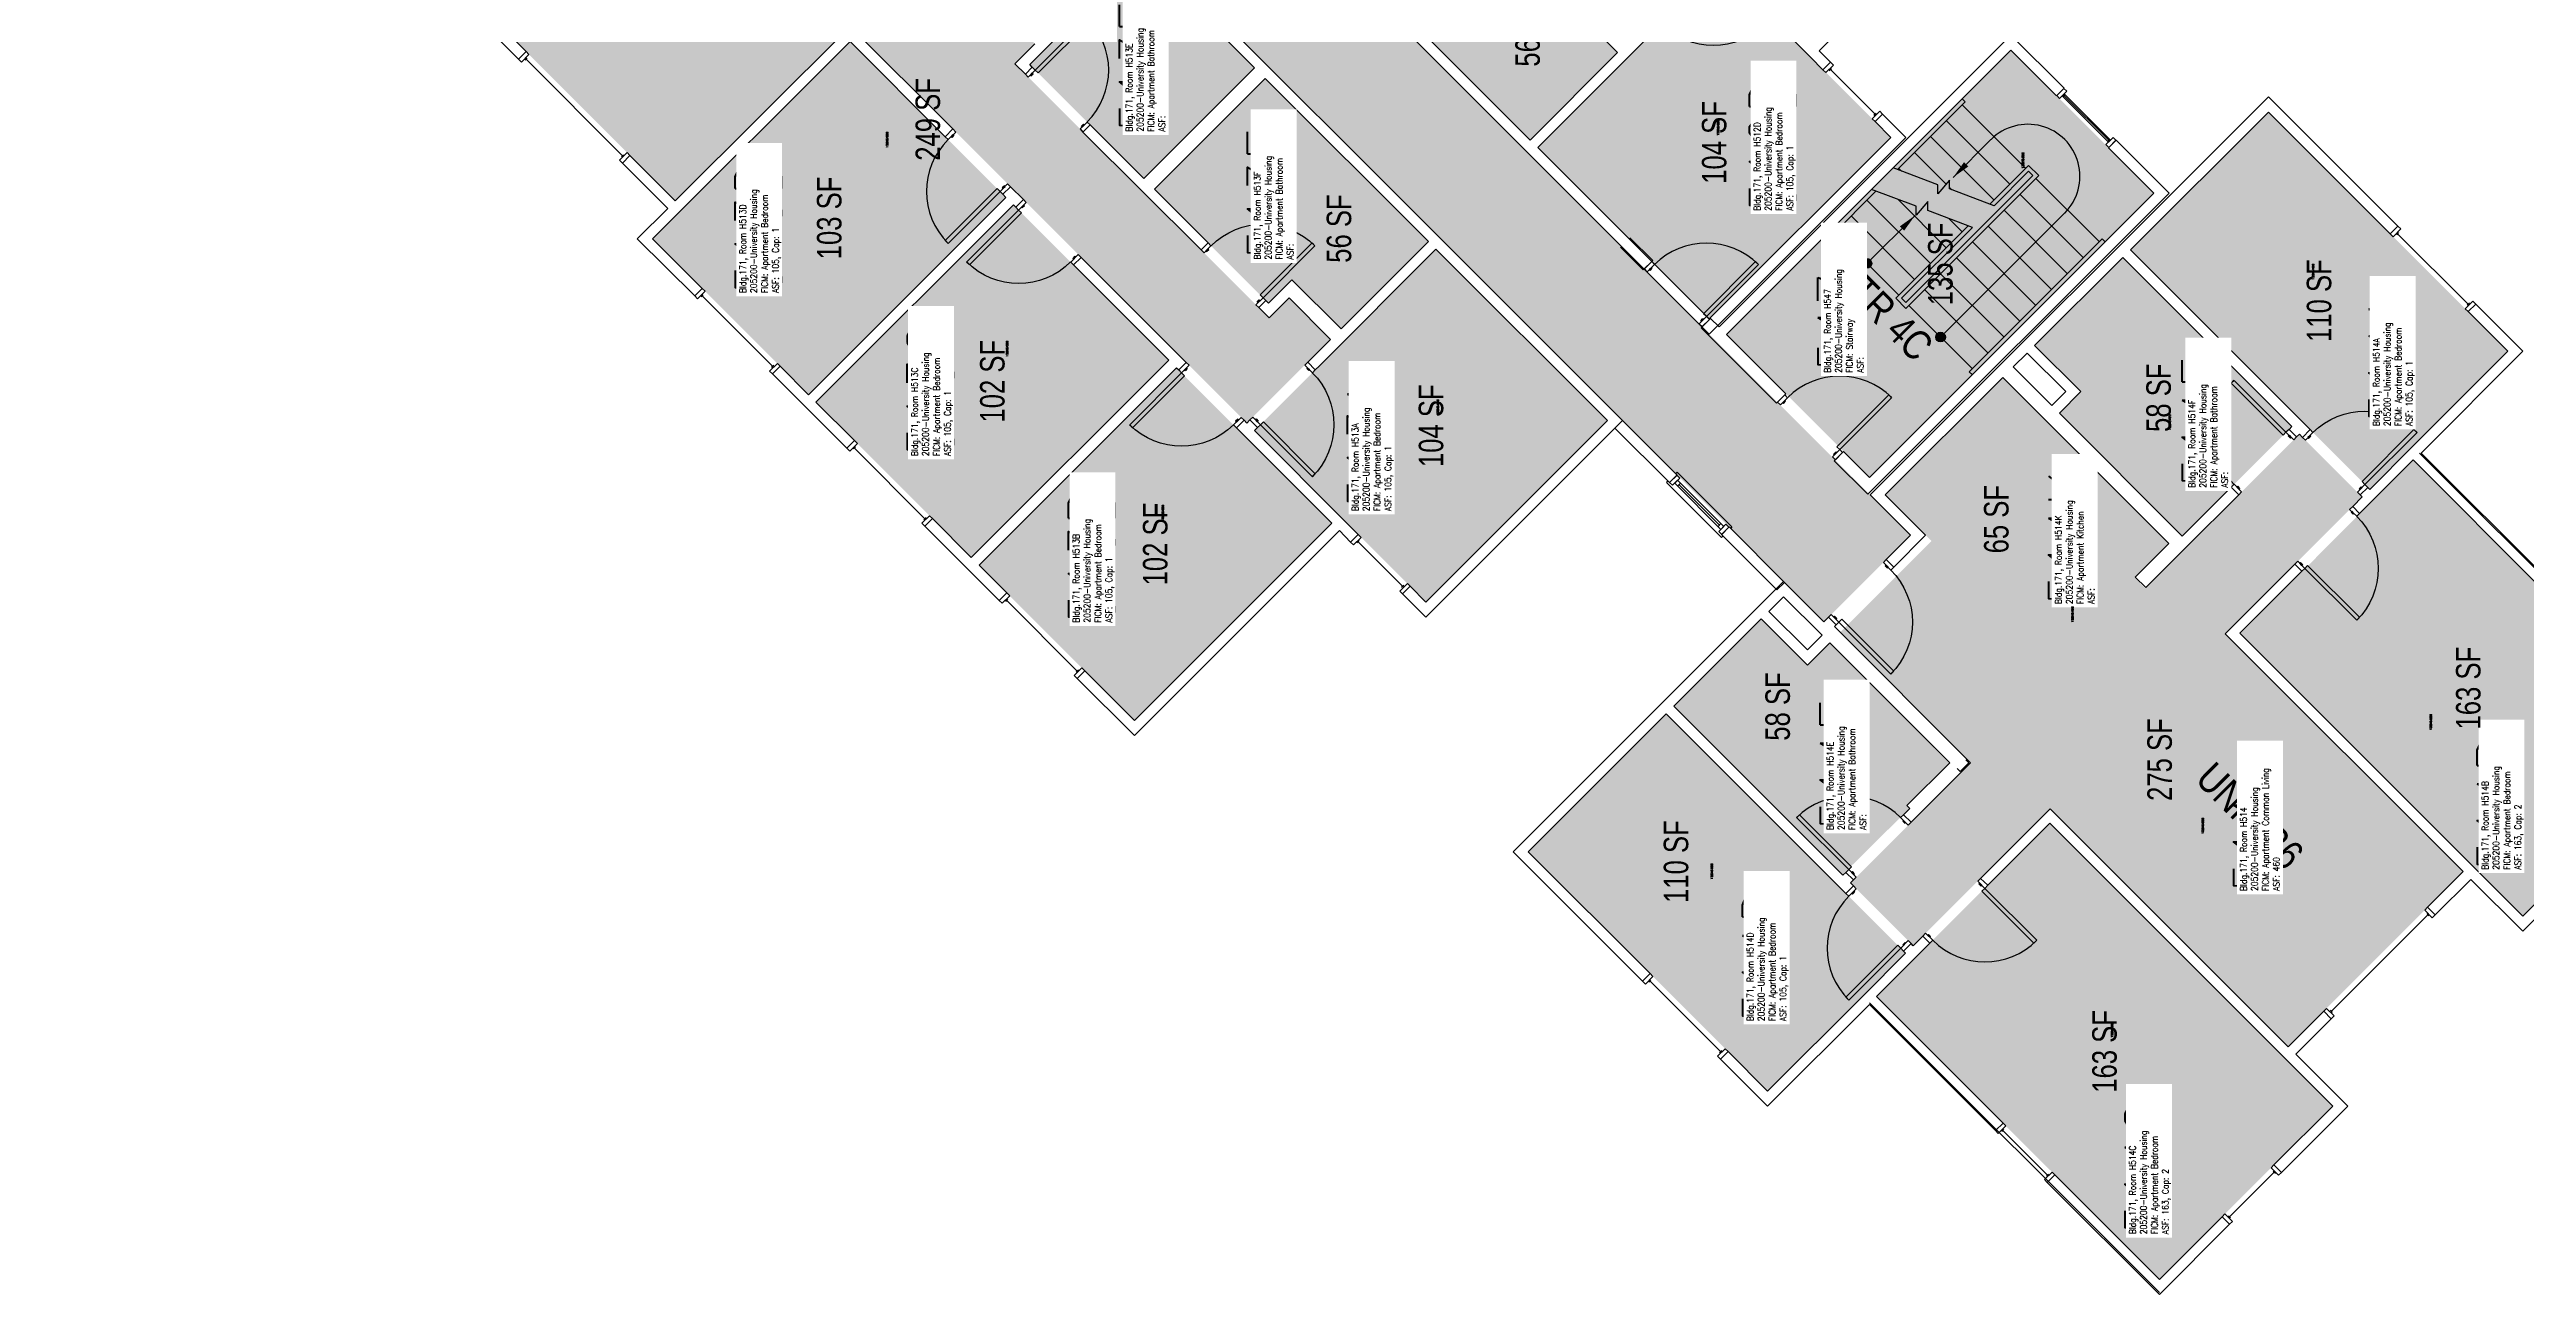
# Model space of a CAD drawing. Header units: inches. Extents: x -105 to 3698, y -798 to 1624.
# Drawn here: x 1462 to 2676, y -798 to -188 of the extents above; entities that cross this region are included whole.
import ezdxf
from ezdxf.enums import TextEntityAlignment as Align

# ---------------------------------------------------------------- set-up
doc = ezdxf.new("R2010")
doc.units = ezdxf.units.IN
doc.header["$LTSCALE"] = 96
doc.header["$MEASUREMENT"] = 0
for name, color, linetype in [('A-AREA-IDEN', 1, 'Continuous'), ('A-DOOR', 2, 'Continuous'), ('A-FLOR', 3, 'Continuous'), ('A-GLAZ', 1, 'Continuous'), ('A-IDEN-RNUM', 7, 'Continuous'), ('A-IDEN-SNUM', 4, 'Continuous'), ('A-IDEN-VNUM', 4, 'Continuous'), ('A-WALL', 5, 'Continuous'), ('AREA-TEXT', 3, 'Continuous'), ('Rooms-Category-Color', 7, 'Continuous'), ('Rooms-College-Color', 7, 'Continuous'), ('Rooms-Department-Color', 7, 'Continuous'), ('Rooms-Division-Color', 7, 'Continuous'), ('Rooms-Information', 7, 'Continuous')]:
    doc.layers.add(name, color=color, linetype=linetype)
doc.styles.add('AREA', font='arial.ttf', dxfattribs={"width": 0.75, "height": 12})
doc.styles.add('DIMS', font='ARIALN.TTF')
doc.styles.add('ROOMSNUMBER', font='txt.shx', dxfattribs={"height": 0.03})
doc.styles.add('ROOMVNUMBER', font='simplex.shx', dxfattribs={"width": 0.85})
doc.styles.get("Standard").update_dxf_attribs({"font": 'ARIALN.TTF'})
doc.dimstyles.new('NBA 2004', dxfattribs={"dimscale": 128, "dimtxt": 0.125, "dimasz": 0.09375, "dimexe": 0.125, "dimexo": 0.125, "dimgap": 0.0625, "dimtad": 1, "dimdec": 3, "dimzin": 3, "dimdsep": 46, "dimlunit": 4, "dimtxsty": 'DIMS', "dimblk": 'ARCHTICK', "dimcen": 0.09375, "dimdle": 0.125, "dimclrd": 256, "dimclre": 256, "dimclrt": 2, "dimadec": 0, "dimazin": 0, "dimtfac": 0.75, "dimtdec": 3, "dimtmove": 2, "dimatfit": 2, "dimfxl": 0.125, "dimfrac": 2, "dimtolj": 1, "dimtzin": 0, "dimlwd": -1, "dimlwe": -1, "dimarcsym": 0})

# ---------------------------------------------------------------- blocks, each defined once
blk = doc.blocks.new('_ArchTick')
at = {"color": 0, "linetype": 'ByBlock', "const_width": 0.15}
blk.add_lwpolyline([(-0.5, -0.5), (0.5, 0.5)], dxfattribs=at)

msp = doc.modelspace()

# ---------------------------------------------------------------- hatches: boundary and pattern name
at = {"layer": 'A-FLOR'}
h = msp.add_hatch(color=256, dxfattribs=at)
h.paths.add_polyline_path([(2350.4, -292.9), (2352.2, -294.8, 0.25479), (2354.4, -294.1), (2351, -290.8, 0.25479)])
h.paths.add_polyline_path([(2352.2, -294.8), (2350.4, -292.9, 0.294533)])
h.paths.add_polyline_path([(2352.7, -292.4), (2354.4, -294.1, 0.414214), (2354.4, -290.8)])
h.paths.add_polyline_path([(2351, -290.8), (2352.7, -292.4), (2354.4, -290.8, 0.414214)])
h = msp.add_hatch(color=256, dxfattribs=at)
h.paths.add_polyline_path([(2386.5, -329), (2388.3, -330.8, 0.25479), (2390.5, -330.2), (2387.1, -326.8, 0.25479)])
h.paths.add_polyline_path([(2388.3, -330.8), (2386.5, -329, 0.294533)])
h.paths.add_polyline_path([(2388.8, -328.5), (2390.5, -330.2, 0.414214), (2390.5, -326.8)])
h.paths.add_polyline_path([(2387.1, -326.8), (2388.8, -328.5), (2390.5, -326.8, 0.414214)])
at = {"layer": 'Rooms-Category-Color', "true_color": 0xadadad}
for points in [[(2331.7, -468), (2374.1, -425.6), (2015.2, -66.7), (2032.9, -49), (1974.7, 9.2), (1957, -8.5), (1826.9, 121.6), (1844.6, 139.3), (1786.3, 197.5), (1768.7, 179.8), (1504.9, 443.6), (1462.5, 401.2), (1726.2, 137.4), (1708.6, 119.7), (1766.8, 61.5), (1784.5, 79.2), (1914.6, -50.9), (1896.9, -68.6), (1955.1, -126.8), (1972.8, -109.1)], [(2423.3, -187.9), (2493.3, -257.9), (2354, -397.2), (2284, -327.2)]]:
    msp.add_hatch(color=253, dxfattribs=at).paths.add_polyline_path(points)
at = {"layer": 'Rooms-Category-Color', "true_color": 0x728ef3}
for points in [[(2049, -370.6), (1854.6, -176.2), (1769, -261.7), (1673.2, -165.9), (1755.7, -83.4), (1815.2, -142.9), (1889.5, -68.6), (1932.7, -111.8), (1926.4, -118.2), (1930.1, -121.9), (1936.4, -115.5), (1951.4, -130.5), (1916.5, -165.4), (1901.5, -150.5), (1906.1, -145.9), (1902.3, -142.2), (1892.7, -151.9), (1915.1, -174.3), (1924.9, -164.5), (1945.2, -184.8), (1935.4, -194.6), (2059.9, -319.1), (2069.7, -309.3), (2090, -329.6)], [(2187.8, -231.9), (2230.6, -189.1), (2206.5, -165), (2218, -153.5), (2162.1, -97.6), (2107.8, -151.8)], [(1972.8, -116.6), (1930, -159.4), (1954.1, -183.4), (1942.6, -194.9), (1998.5, -250.8), (2052.8, -196.6)], [(2275.5, -319.5), (2364.4, -230.6), (2280.4, -146.6), (2191.5, -235.6)], [(1757.9, -280.3), (1834.2, -356.6), (1930.9, -260), (1854.6, -183.6)], [(2137.9, -281.7), (2095.2, -324.5), (2071.1, -300.4), (2059.6, -311.9), (2003.7, -256), (2057.9, -201.7)], [(2549.4, -218.1), (2481.8, -285.8), (2569.8, -373.8), (2599.1, -403), (2666.7, -335.4)], [(1934.6, -263.7), (2010.7, -339.8), (1914, -436.5), (1837.9, -360.4)], [(2225.6, -369.4), (2136.7, -458.3), (2052.7, -374.3), (2141.6, -285.4)], [(2434.9, -332.6), (2478.1, -289.5), (2560.9, -372.3), (2507.2, -426), (2447, -365.8), (2457.6, -355.2)], [(2014.4, -343.5), (2090.5, -419.6), (1993.9, -516.3), (1917.7, -440.2)], [(2361.7, -405.8), (2419.3, -348.3), (2500.7, -429.7), (2443.1, -487.2)], [(2384.4, -428.4), (2339.6, -473.2), (2403.5, -537.1), (2344.7, -595.9), (2375.4, -626.7), (2442.5, -559.6), (2559.1, -676.2), (2644.8, -590.4), (2528.3, -473.9), (2595.3, -406.8), (2564.6, -376), (2489, -451.6), (2483.9, -446.5), (2443.1, -487.2)], [(2620.3, -388.7), (2535.9, -473.6), (2674, -612.2), (2758.9, -527.3)], [(2258, -509.1), (2340.5, -592.2), (2373.4, -559.6), (2372, -558.2), (2393, -537.3), (2334.5, -478.3), (2323.5, -489.2), (2301, -466.4), (2256.9, -510.1)], [(2254.4, -513.1), (2186.8, -580.7), (2304.1, -698), (2371.7, -630.4)], [(2442.3, -566.7), (2357.4, -651.6), (2496, -790.2), (2580.9, -705.3)]]:
    msp.add_hatch(color=171, dxfattribs=at).paths.add_polyline_path(points)
at = {"layer": 'Rooms-College-Color', "true_color": 0xadadad}
for points in [[(2331.7, -468), (2374.1, -425.6), (2015.2, -66.7), (2032.9, -49), (1974.7, 9.2), (1957, -8.5), (1826.9, 121.6), (1844.6, 139.3), (1786.3, 197.5), (1768.7, 179.8), (1504.9, 443.6), (1462.5, 401.2), (1726.2, 137.4), (1708.6, 119.7), (1766.8, 61.5), (1784.5, 79.2), (1914.6, -50.9), (1896.9, -68.6), (1955.1, -126.8), (1972.8, -109.1)], [(2049, -370.6), (1854.6, -176.2), (1769, -261.7), (1673.2, -165.9), (1755.7, -83.4), (1815.2, -142.9), (1889.5, -68.6), (1932.7, -111.8), (1926.4, -118.2), (1930.1, -121.9), (1936.4, -115.5), (1951.4, -130.5), (1916.5, -165.4), (1901.5, -150.5), (1906.1, -145.9), (1902.3, -142.2), (1892.7, -151.9), (1915.1, -174.3), (1924.9, -164.5), (1945.2, -184.8), (1935.4, -194.6), (2059.9, -319.1), (2069.7, -309.3), (2090, -329.6)], [(2187.8, -231.9), (2230.6, -189.1), (2206.5, -165), (2218, -153.5), (2162.1, -97.6), (2107.8, -151.8)], [(1972.8, -116.6), (1930, -159.4), (1954.1, -183.4), (1942.6, -194.9), (1998.5, -250.8), (2052.8, -196.6)], [(2275.5, -319.5), (2364.4, -230.6), (2280.4, -146.6), (2191.5, -235.6)], [(1757.9, -280.3), (1834.2, -356.6), (1930.9, -260), (1854.6, -183.6)], [(2423.3, -187.9), (2493.3, -257.9), (2354, -397.2), (2284, -327.2)], [(2137.9, -281.7), (2095.2, -324.5), (2071.1, -300.4), (2059.6, -311.9), (2003.7, -256), (2057.9, -201.7)], [(2549.4, -218.1), (2481.8, -285.8), (2569.8, -373.8), (2599.1, -403), (2666.7, -335.4)], [(1934.6, -263.7), (2010.7, -339.8), (1914, -436.5), (1837.9, -360.4)], [(2225.6, -369.4), (2136.7, -458.3), (2052.7, -374.3), (2141.6, -285.4)], [(2434.9, -332.6), (2478.1, -289.5), (2560.9, -372.3), (2507.2, -426), (2447, -365.8), (2457.6, -355.2)], [(2014.4, -343.5), (2090.5, -419.6), (1993.9, -516.3), (1917.7, -440.2)], [(2361.7, -405.8), (2419.3, -348.3), (2500.7, -429.7), (2443.1, -487.2)], [(2384.4, -428.4), (2339.6, -473.2), (2403.5, -537.1), (2344.7, -595.9), (2375.4, -626.7), (2442.5, -559.6), (2559.1, -676.2), (2644.8, -590.4), (2528.3, -473.9), (2595.3, -406.8), (2564.6, -376), (2489, -451.6), (2483.9, -446.5), (2443.1, -487.2)], [(2620.3, -388.7), (2535.9, -473.6), (2674, -612.2), (2758.9, -527.3)], [(2258, -509.1), (2340.5, -592.2), (2373.4, -559.6), (2372, -558.2), (2393, -537.3), (2334.5, -478.3), (2323.5, -489.2), (2301, -466.4), (2256.9, -510.1)], [(2254.4, -513.1), (2186.8, -580.7), (2304.1, -698), (2371.7, -630.4)], [(2442.3, -566.7), (2357.4, -651.6), (2496, -790.2), (2580.9, -705.3)]]:
    msp.add_hatch(color=253, dxfattribs=at).paths.add_polyline_path(points)
at = {"layer": 'Rooms-Department-Color', "true_color": 0xacacac}
for points in [[(2331.7, -468), (2374.1, -425.6), (2015.2, -66.7), (2032.9, -49), (1974.7, 9.2), (1957, -8.5), (1826.9, 121.6), (1844.6, 139.3), (1786.3, 197.5), (1768.7, 179.8), (1504.9, 443.6), (1462.5, 401.2), (1726.2, 137.4), (1708.6, 119.7), (1766.8, 61.5), (1784.5, 79.2), (1914.6, -50.9), (1896.9, -68.6), (1955.1, -126.8), (1972.8, -109.1)], [(2423.3, -187.9), (2493.3, -257.9), (2354, -397.2), (2284, -327.2)]]:
    msp.add_hatch(color=253, dxfattribs=at).paths.add_polyline_path(points)
at = {"layer": 'Rooms-Department-Color', "true_color": 0x604aed}
for points in [[(2049, -370.6), (1854.6, -176.2), (1769, -261.7), (1673.2, -165.9), (1755.7, -83.4), (1815.2, -142.9), (1889.5, -68.6), (1932.7, -111.8), (1926.4, -118.2), (1930.1, -121.9), (1936.4, -115.5), (1951.4, -130.5), (1916.5, -165.4), (1901.5, -150.5), (1906.1, -145.9), (1902.3, -142.2), (1892.7, -151.9), (1915.1, -174.3), (1924.9, -164.5), (1945.2, -184.8), (1935.4, -194.6), (2059.9, -319.1), (2069.7, -309.3), (2090, -329.6)], [(2187.8, -231.9), (2230.6, -189.1), (2206.5, -165), (2218, -153.5), (2162.1, -97.6), (2107.8, -151.8)], [(1972.8, -116.6), (1930, -159.4), (1954.1, -183.4), (1942.6, -194.9), (1998.5, -250.8), (2052.8, -196.6)], [(2275.5, -319.5), (2364.4, -230.6), (2280.4, -146.6), (2191.5, -235.6)], [(1757.9, -280.3), (1834.2, -356.6), (1930.9, -260), (1854.6, -183.6)], [(2137.9, -281.7), (2095.2, -324.5), (2071.1, -300.4), (2059.6, -311.9), (2003.7, -256), (2057.9, -201.7)], [(2549.4, -218.1), (2481.8, -285.8), (2569.8, -373.8), (2599.1, -403), (2666.7, -335.4)], [(1934.6, -263.7), (2010.7, -339.8), (1914, -436.5), (1837.9, -360.4)], [(2225.6, -369.4), (2136.7, -458.3), (2052.7, -374.3), (2141.6, -285.4)], [(2434.9, -332.6), (2478.1, -289.5), (2560.9, -372.3), (2507.2, -426), (2447, -365.8), (2457.6, -355.2)], [(2014.4, -343.5), (2090.5, -419.6), (1993.9, -516.3), (1917.7, -440.2)], [(2361.7, -405.8), (2419.3, -348.3), (2500.7, -429.7), (2443.1, -487.2)], [(2384.4, -428.4), (2339.6, -473.2), (2403.5, -537.1), (2344.7, -595.9), (2375.4, -626.7), (2442.5, -559.6), (2559.1, -676.2), (2644.8, -590.4), (2528.3, -473.9), (2595.3, -406.8), (2564.6, -376), (2489, -451.6), (2483.9, -446.5), (2443.1, -487.2)], [(2620.3, -388.7), (2535.9, -473.6), (2674, -612.2), (2758.9, -527.3)], [(2258, -509.1), (2340.5, -592.2), (2373.4, -559.6), (2372, -558.2), (2393, -537.3), (2334.5, -478.3), (2323.5, -489.2), (2301, -466.4), (2256.9, -510.1)], [(2254.4, -513.1), (2186.8, -580.7), (2304.1, -698), (2371.7, -630.4)], [(2442.3, -566.7), (2357.4, -651.6), (2496, -790.2), (2580.9, -705.3)]]:
    msp.add_hatch(color=173, dxfattribs=at).paths.add_polyline_path(points)
at = {"layer": 'Rooms-Division-Color', "true_color": 0xadadad}
for points in [[(2331.7, -468), (2374.1, -425.6), (2015.2, -66.7), (2032.9, -49), (1974.7, 9.2), (1957, -8.5), (1826.9, 121.6), (1844.6, 139.3), (1786.3, 197.5), (1768.7, 179.8), (1504.9, 443.6), (1462.5, 401.2), (1726.2, 137.4), (1708.6, 119.7), (1766.8, 61.5), (1784.5, 79.2), (1914.6, -50.9), (1896.9, -68.6), (1955.1, -126.8), (1972.8, -109.1)], [(2423.3, -187.9), (2493.3, -257.9), (2354, -397.2), (2284, -327.2)]]:
    msp.add_hatch(color=253, dxfattribs=at).paths.add_polyline_path(points)
at = {"layer": 'Rooms-Division-Color', "true_color": 0x604aed}
for points in [[(2049, -370.6), (1854.6, -176.2), (1769, -261.7), (1673.2, -165.9), (1755.7, -83.4), (1815.2, -142.9), (1889.5, -68.6), (1932.7, -111.8), (1926.4, -118.2), (1930.1, -121.9), (1936.4, -115.5), (1951.4, -130.5), (1916.5, -165.4), (1901.5, -150.5), (1906.1, -145.9), (1902.3, -142.2), (1892.7, -151.9), (1915.1, -174.3), (1924.9, -164.5), (1945.2, -184.8), (1935.4, -194.6), (2059.9, -319.1), (2069.7, -309.3), (2090, -329.6)], [(2187.8, -231.9), (2230.6, -189.1), (2206.5, -165), (2218, -153.5), (2162.1, -97.6), (2107.8, -151.8)], [(1972.8, -116.6), (1930, -159.4), (1954.1, -183.4), (1942.6, -194.9), (1998.5, -250.8), (2052.8, -196.6)], [(2275.5, -319.5), (2364.4, -230.6), (2280.4, -146.6), (2191.5, -235.6)], [(1757.9, -280.3), (1834.2, -356.6), (1930.9, -260), (1854.6, -183.6)], [(2137.9, -281.7), (2095.2, -324.5), (2071.1, -300.4), (2059.6, -311.9), (2003.7, -256), (2057.9, -201.7)], [(2549.4, -218.1), (2481.8, -285.8), (2569.8, -373.8), (2599.1, -403), (2666.7, -335.4)], [(1934.6, -263.7), (2010.7, -339.8), (1914, -436.5), (1837.9, -360.4)], [(2225.6, -369.4), (2136.7, -458.3), (2052.7, -374.3), (2141.6, -285.4)], [(2434.9, -332.6), (2478.1, -289.5), (2560.9, -372.3), (2507.2, -426), (2447, -365.8), (2457.6, -355.2)], [(2014.4, -343.5), (2090.5, -419.6), (1993.9, -516.3), (1917.7, -440.2)], [(2361.7, -405.8), (2419.3, -348.3), (2500.7, -429.7), (2443.1, -487.2)], [(2384.4, -428.4), (2339.6, -473.2), (2403.5, -537.1), (2344.7, -595.9), (2375.4, -626.7), (2442.5, -559.6), (2559.1, -676.2), (2644.8, -590.4), (2528.3, -473.9), (2595.3, -406.8), (2564.6, -376), (2489, -451.6), (2483.9, -446.5), (2443.1, -487.2)], [(2620.3, -388.7), (2535.9, -473.6), (2674, -612.2), (2758.9, -527.3)], [(2258, -509.1), (2340.5, -592.2), (2373.4, -559.6), (2372, -558.2), (2393, -537.3), (2334.5, -478.3), (2323.5, -489.2), (2301, -466.4), (2256.9, -510.1)], [(2254.4, -513.1), (2186.8, -580.7), (2304.1, -698), (2371.7, -630.4)], [(2442.3, -566.7), (2357.4, -651.6), (2496, -790.2), (2580.9, -705.3)]]:
    msp.add_hatch(color=173, dxfattribs=at).paths.add_polyline_path(points)

# ---------------------------------------------------------------- linework, layer by layer
at = {"layer": 'A-DOOR'}
for points in [[(1945.3, -197.6), (1946.7, -199), (1972.2, -173.6), (1970.8, -172.2)], [(1941.9, -201.1), (1940.5, -199.7), (1943.9, -196.2), (1945.3, -197.6)], [(1942.8, -200.1), (1943.2, -200.5), (1944.3, -199.4), (1943.9, -199)], [(1906.4, -228), (1904.9, -226.5), (1901.2, -230.3), (1902.6, -231.7)], [(1905.1, -229.2), (1905.5, -229.6), (1904.4, -230.6), (1904.1, -230.3)], [(1967.3, -226.5), (1968.7, -228), (1972.2, -224.5), (1970.8, -223.1)], [(1968.3, -225.6), (1968, -225.2), (1969, -224.2), (1969.4, -224.5)], [(1931.8, -253.4), (1933.2, -254.8), (1929.5, -258.5), (1928.1, -257.1)], [(1930.6, -254.7), (1930.2, -254.3), (1929.2, -255.4), (1929.5, -255.7)], [(1928.1, -257.1), (1926.7, -255.7), (1901.2, -281.2), (1902.6, -282.6)], [(1937.2, -266.2), (1938.6, -267.6), (1913.2, -293.1), (1911.7, -291.7)], [(1940.9, -262.5), (1939.5, -261.1), (1935.8, -264.8), (1937.2, -266.2)], [(1939.7, -263.8), (1940, -264.1), (1939, -265.2), (1938.6, -264.8)], [(1966.4, -288), (1967.8, -289.4), (1964.1, -293.1), (1962.7, -291.7)], [(1965.1, -289.2), (1964.8, -288.9), (1963.7, -289.9), (1964.1, -290.3)], [(2028, -287.2), (2026.6, -285.8), (2030, -282.3), (2031.4, -283.7)], [(2028.9, -286.2), (2029.3, -286.6), (2030.4, -285.5), (2030, -285.1)], [(2056.9, -309.2), (2055.5, -307.8), (2080.9, -282.3), (2082.3, -283.7)], [(2245.1, -296.5), (2243.7, -295), (2247.3, -291.5), (2248.7, -292.9)], [(2246.2, -295.4), (2246.6, -295.8), (2247.6, -294.7), (2247.3, -294.3)], [(2274.1, -318.4), (2272.7, -317), (2298.2, -291.5), (2299.6, -292.9)], [(2053.4, -312.6), (2054.8, -314), (2058.3, -310.6), (2056.9, -309.2)], [(2054.4, -311.7), (2054, -311.3), (2055.1, -310.2), (2055.5, -310.6)], [(2270.6, -321.9), (2272, -323.3), (2275.6, -319.8), (2274.1, -318.4)], [(2271.7, -320.9), (2271.3, -320.5), (2272.4, -319.4), (2272.7, -319.8)], [(2017, -346), (2018.4, -347.5), (1993, -372.9), (1991.6, -371.5)], [(2020.7, -342.3), (2019.3, -340.9), (2015.6, -344.6), (2017, -346)], [(2019.5, -343.6), (2019.8, -343.9), (2018.8, -345), (2018.4, -344.6)], [(2077.4, -342.3), (2078.8, -340.8), (2082.5, -344.5), (2081.1, -346)], [(2078.6, -343.5), (2078.3, -343.8), (2079.3, -344.9), (2079.7, -344.5)], [(2558, -375.1), (2556.6, -376.5), (2531.2, -351.1), (2532.6, -349.7)], [(2310.4, -361.7), (2309, -360.3), (2312.5, -356.8), (2313.9, -358.2)], [(2311.5, -360.6), (2311.8, -361), (2312.9, -359.9), (2312.5, -359.6)], [(2339.4, -383.6), (2338, -382.2), (2363.4, -356.8), (2364.8, -358.2)], [(2046.2, -367.8), (2047.6, -369.2), (2043.9, -372.9), (2042.5, -371.5)], [(2044.9, -369), (2044.6, -368.7), (2043.5, -369.7), (2043.9, -370.1)], [(2051.9, -367.7), (2050.5, -369.1), (2054.2, -372.8), (2055.6, -371.4)], [(2053.2, -368.9), (2053.5, -368.6), (2054.6, -369.7), (2054.2, -370)], [(2055.6, -371.4), (2057.1, -370), (2082.5, -395.5), (2081.1, -396.9)], [(2561.8, -378.8), (2563.2, -377.4), (2559.5, -373.7), (2558, -375.1)], [(2567.5, -379), (2566.1, -377.6), (2569.8, -373.8), (2571.2, -375.3)], [(2596.7, -400.7), (2595.3, -399.3), (2620.7, -373.8), (2622.2, -375.3)], [(2335.8, -387.2), (2337.3, -388.6), (2340.8, -385), (2339.4, -383.6)], [(2336.9, -386.1), (2336.6, -385.7), (2337.6, -384.7), (2338, -385)], [(2560.5, -377.6), (2560.2, -378), (2559.1, -376.9), (2559.5, -376.5)], [(2568.8, -377.7), (2569.1, -378.1), (2570.2, -377), (2569.8, -376.7)], [(2536.3, -404.3), (2534.9, -405.7), (2531.2, -402), (2532.6, -400.6)], [(2535.1, -403.1), (2535.4, -402.7), (2534.4, -401.6), (2534, -402)], [(2589.2, -412.9), (2590.7, -411.5), (2594.1, -414.9), (2592.7, -416.3)], [(2593, -404.4), (2594.4, -405.8), (2598.1, -402.1), (2596.7, -400.7)], [(2594.2, -403.2), (2593.9, -402.8), (2594.9, -401.8), (2595.3, -402.1)], [(2590.2, -413.8), (2589.9, -414.2), (2590.9, -415.3), (2591.3, -414.9)], [(2360.8, -438.9), (2362.2, -437.5), (2365.9, -441.2), (2364.5, -442.7)], [(2362, -440.2), (2361.6, -440.5), (2362.7, -441.6), (2363.1, -441.2)], [(2563.8, -438.3), (2562.4, -439.7), (2565.8, -443.2), (2567.2, -441.8)], [(2564.8, -439.3), (2565.1, -438.9), (2566.2, -440), (2565.8, -440.4)], [(2567.2, -441.8), (2568.6, -440.4), (2594.1, -465.8), (2592.7, -467.2)], [(2335.3, -464.4), (2333.9, -465.8), (2337.6, -469.5), (2339, -468.1)], [(2336.5, -465.6), (2336.9, -465.3), (2338, -466.3), (2337.6, -466.7)], [(2339, -468.1), (2340.4, -466.7), (2365.9, -492.2), (2364.5, -493.6)], [(2343.8, -589.4), (2345.2, -588), (2319.7, -562.5), (2318.3, -563.9)], [(2373, -567.6), (2374.4, -566.2), (2370.7, -562.5), (2369.2, -563.9)], [(2371.7, -566.4), (2371.4, -566.8), (2370.3, -565.7), (2370.7, -565.3)], [(2347.5, -593.1), (2346.1, -594.5), (2342.4, -590.8), (2343.8, -589.4)], [(2346.3, -591.9), (2346.6, -591.5), (2345.6, -590.4), (2345.2, -590.8)], [(2407, -595.1), (2408.4, -593.7), (2411.9, -597.1), (2410.5, -598.6)], [(2347.5, -598.8), (2346.1, -597.4), (2342.4, -601.1), (2343.8, -602.5)], [(2346.3, -600), (2346.6, -600.4), (2345.6, -601.4), (2345.2, -601.1)], [(2408, -596.1), (2407.6, -596.4), (2408.7, -597.5), (2409, -597.1)], [(2410.5, -598.6), (2409, -600), (2434.5, -625.4), (2435.9, -624)], [(2369.3, -627.9), (2367.9, -626.5), (2342.4, -652), (2343.8, -653.4)], [(2373, -624.2), (2374.4, -625.6), (2370.7, -629.4), (2369.3, -627.9)], [(2371.7, -625.5), (2371.4, -625.1), (2370.3, -626.2), (2370.7, -626.5)], [(2381.5, -620.6), (2380.1, -622), (2383.6, -625.4), (2385, -624)], [(2382.5, -621.5), (2382.9, -621.2), (2383.9, -622.2), (2383.6, -622.6)]]:
    msp.add_lwpolyline(points, close=True, dxfattribs=at)
for centre, start, end in [((1945.3, -197.6), 315, 45), ((1928.1, -257.1), 135, 225), ((2274.1, -318.4), 45, 135), ((2339.4, -383.6), 45, 135), ((2343.8, -589.4), 45, 135), ((2369.3, -627.9), 135, 225), ((2410.5, -598.6), 225, 315)]:
    msp.add_arc(centre, 36, start, end, dxfattribs=at)
at = {"layer": 'A-DOOR', "extrusion": (0, 0, -1)}
for centre, start, end in [((-2277.5, -149.6), 225, 315), ((-2056.9, -309.2), 45, 135), ((-1937.2, -266.2), 225, 315), ((-2055.6, -371.4), 135, 225), ((-2558, -375.1), 315, 45), ((-2017, -346), 225, 315), ((-2596.7, -400.7), 45, 135), ((-2567.2, -441.8), 135, 225), ((-2339, -468.1), 135, 225)]:
    msp.add_arc(centre, 36, start, end, dxfattribs=at)
at = {"layer": 'A-FLOR'}
for p, q in [((2367.7, -246.4), (2400.8, -213.2)), ((2399.4, -211.8), (2400.8, -213.2)), ((2430.5, -245.8), (2399.4, -214.7)), ((2415, -261.3), (2383.8, -230.2)), ((2415, -261.3), (2383.8, -230.2)), ((2422.7, -253.6), (2391.6, -222.4)), ((2391.5, -253.5), (2376.1, -238)), ((2369.6, -247.1), (2368.3, -245.8)), ((2371.8, -314.4), (2436.9, -249.3)), ((2371.8, -311.5), (2434, -249.3)), ((2413, -263.3), (2431.9, -244.4)), ((2415.1, -264.1), (2431.9, -247.2)), ((2436.9, -249.3), (2431.9, -244.4)), ((2434, -249.3), (2431.9, -247.2)), ((2435.5, -250.7), (2466.6, -281.8)), ((2335.8, -278.3), (2357.1, -257)), ((2383.8, -292.4), (2352.7, -261.3)), ((2391.6, -284.7), (2368, -261)), ((2394.4, -256.3), (2393.2, -255.1)), ((2419.9, -266.3), (2451, -297.4)), ((2427.7, -258.5), (2458.8, -289.6)), ((2335.8, -278.3), (2334.3, -276.9)), ((2368.3, -308), (2337.2, -276.9)), ((2376.1, -300.2), (2345, -269.1)), ((2402.4, -273.9), (2366.9, -309.4)), ((2404.4, -274.7), (2369.7, -309.4)), ((2388.8, -328.5), (2449.6, -267.7)), ((2399.4, -276.9), (2392.9, -270.3)), ((2412.1, -274.1), (2443.2, -305.2)), ((2396.6, -289.6), (2427.7, -320.7)), ((2402.9, -345.5), (2468, -280.4)), ((2404.4, -281.8), (2435.5, -313)), ((2468, -280.4), (2469.4, -281.8)), ((2388.8, -297.4), (2419.9, -328.5)), ((2371.8, -314.4), (2366.9, -309.4)), ((2371.8, -311.5), (2369.7, -309.4)), ((2373.2, -313), (2404.4, -344.1)), ((2381, -305.2), (2412.1, -336.3)), ((2402.9, -345.5), (2404.4, -346.9))]:
    msp.add_line(p, q, dxfattribs=at)
at = {"layer": 'A-FLOR', "linetype": 'Continuous'}
for points in [[(2415.1, -264.1), (2393.2, -255.9), (2393.2, -251.5), (2387.5, -258.2), (2387.5, -253.8), (2365.6, -245.6)], [(2404.4, -274.7), (2382.6, -266.5), (2382.6, -262.1), (2376.9, -268.8), (2376.9, -264.4), (2355, -256.2)]]:
    msp.add_lwpolyline(points, dxfattribs=at)
at = {"layer": 'A-FLOR'}
for centre in [(2352.7, -292.4), (2388.8, -328.5)]:
    msp.add_circle(centre, 2.38, dxfattribs=at)
msp.add_arc((2431.6, -249.7), 25.5, 315.0001, 135.0001, dxfattribs=at)
at = {"layer": 'A-GLAZ'}
for p, q in [((1696.3, -191.7), (1695.3, -192.8)), ((1695.8, -192.2), (1743.2, -239.6)), ((2334.3, -197.9), (2335.4, -196.8)), ((2334.9, -197.4), (2356.8, -219.3)), ((2448.7, -210.6), (2449.8, -209.6)), ((2449.2, -210.1), (2471.2, -232)), ((2356.2, -219.8), (2357.3, -218.8)), ((1743.7, -239.1), (1742.7, -240.2)), ((2470.6, -232.6), (2471.7, -231.5)), ((2613.2, -277.2), (2612.2, -278.3)), ((2612.7, -277.8), (2647.3, -312.4)), ((1782.6, -307.7), (1781.6, -308.8)), ((1782.1, -308.2), (1816.8, -342.9)), ((2647.9, -311.9), (2646.8, -312.9)), ((1817.3, -342.4), (1816.2, -343.4)), ((1857.2, -382.3), (1856.2, -383.3)), ((1856.7, -382.8), (1891.3, -417.5)), ((2255.3, -399.1), (2254.6, -399.8)), ((2254.6, -399.8), (2281.5, -426.7)), ((2259.6, -396.2), (2256.1, -399.7)), ((2256.1, -399.7), (2257.5, -401.1)), ((2257.5, -401.1), (2261.1, -397.6)), ((2258.6, -400.1), (2260, -398.6)), ((2281.2, -422.7), (2258.6, -400.1)), ((2259, -395.4), (2259.7, -394.7)), ((2261.1, -397.6), (2259.6, -396.2)), ((2259.7, -394.7), (2286.6, -421.5)), ((2260, -398.6), (2282.6, -421.3)), ((2260, -401.5), (2261.4, -400.1)), ((2260.7, -400.8), (2280.5, -420.6)), ((1891.9, -416.9), (1890.8, -418)), ((2279.8, -421.3), (2281.2, -419.9)), ((2280.2, -423.7), (2283.7, -420.2)), ((2281.6, -425.2), (2280.2, -423.7)), ((2282.6, -421.3), (2281.2, -422.7)), ((2285.1, -421.6), (2281.6, -425.2)), ((2283.7, -420.2), (2285.1, -421.6)), ((2286.6, -421.5), (2285.9, -422.2)), ((2104, -428.2), (2102.9, -429.3)), ((2103.5, -428.8), (2125.4, -450.7)), ((2281.5, -426.7), (2282.2, -426)), ((1931.8, -456.9), (1930.8, -458)), ((1931.3, -457.4), (1965.9, -492.1)), ((2125.9, -450.2), (2124.8, -451.2)), ((1966.5, -491.6), (1965.4, -492.6)), ((2580.1, -658.9), (2627.5, -611.5)), ((2627, -610.9), (2628, -612)), ((2245.9, -644.6), (2246.9, -643.5)), ((2246.4, -644), (2281.1, -678.7)), ((2579.6, -658.3), (2580.7, -659.4)), ((2280.5, -679.2), (2281.6, -678.1)), ((2418.8, -717.7), (2419.8, -716.6)), ((2419.3, -717.2), (2441.2, -739.1)), ((2440.7, -739.6), (2441.7, -738.6)), ((2552.2, -737.7), (2530.3, -759.6)), ((2551.7, -737.2), (2552.8, -738.2)), ((2529.8, -759.1), (2530.8, -760.1))]:
    msp.add_line(p, q, dxfattribs=at)
for points in [[(1693.6, -193.8), (1692.2, -192.3), (1695.9, -188.6), (1697.3, -190)], [(2336.4, -195.2), (2334.9, -193.8), (2331.2, -197.5), (2332.6, -198.9)], [(2359, -217.8), (2360.4, -219.2), (2356.7, -222.9), (2355.3, -221.5)], [(2450.7, -208), (2449.2, -206.6), (2445.7, -210.1), (2447.1, -211.5)], [(2448.4, -210.3), (2449.4, -209.2), (2472, -231.9), (2471, -232.9)], [(1741.7, -241.8), (1743.1, -243.2), (1746.8, -239.5), (1745.4, -238.1)], [(2473.3, -230.6), (2474.7, -232), (2471.2, -235.6), (2469.7, -234.1)], [(2610.5, -279.3), (2609.1, -277.8), (2612.8, -274.1), (2614.2, -275.5)], [(1779.9, -309.7), (1778.5, -308.3), (1782.2, -304.6), (1783.6, -306)], [(2645.8, -314.6), (2647.3, -316), (2651, -312.3), (2649.6, -310.9)], [(1815.2, -345.1), (1816.7, -346.5), (1820.4, -342.8), (1819, -341.4)], [(1854.5, -384.3), (1853.1, -382.9), (1856.8, -379.2), (1858.2, -380.6)], [(1889.8, -419.7), (1891.2, -421.1), (1895, -417.4), (1893.5, -416)], [(2101.2, -430.3), (2099.8, -428.9), (2103.5, -425.2), (2105, -426.6)], [(1929.1, -458.9), (1927.7, -457.5), (1931.4, -453.8), (1932.8, -455.2)], [(2123.9, -452.9), (2125.3, -454.3), (2129, -450.6), (2127.6, -449.2)], [(1964.4, -494.3), (1965.9, -495.7), (1969.6, -492), (1968.2, -490.6)], [(2629.7, -613), (2631.1, -611.6), (2627.4, -607.9), (2626, -609.3)], [(2247.9, -641.8), (2246.5, -640.4), (2242.8, -644.1), (2244.2, -645.5)], [(2581.6, -661.1), (2580.2, -662.5), (2576.5, -658.8), (2577.9, -657.4)], [(2283.3, -677.2), (2284.7, -678.6), (2281, -682.3), (2279.6, -680.9)], [(2420.8, -715), (2419.4, -713.6), (2415.7, -717.3), (2417.1, -718.7)], [(2443.4, -737.6), (2444.8, -739), (2441.1, -742.7), (2439.7, -741.3)], [(2554.4, -739.2), (2555.8, -737.8), (2552.1, -734.1), (2550.7, -735.5)], [(2531.8, -761.8), (2530.4, -763.2), (2526.7, -759.5), (2528.1, -758.1)]]:
    msp.add_lwpolyline(points, close=True, dxfattribs=at)
at = {"layer": 'A-WALL'}
for p, q in [((2184.5, -236), (2015.2, -66.7)), ((2429.8, -87.8), (2329.4, -188.2)), ((2142.1, -278.4), (1972.8, -109.1)), ((1972.8, -116.6), (2052.8, -196.6)), ((2107.8, -151.8), (2187.8, -231.9)), ((2325.2, -191.5), (2280.4, -146.6)), ((1665.8, -165.9), (1692.2, -192.3)), ((1695.9, -188.6), (1673.2, -165.9)), ((2230.6, -189.1), (2206.5, -165)), ((1854.6, -176.2), (1769, -261.7)), ((1904.9, -226.5), (1854.6, -176.2)), ((2248.8, -178.3), (2191.5, -235.6)), ((2280.3, -323.5), (2423.3, -180.5)), ((2423.3, -180.5), (2449.3, -206.5)), ((1692.2, -192.3), (1695.9, -188.6)), ((1757.9, -280.3), (1854.6, -183.6)), ((1854.6, -183.6), (1901.2, -230.3)), ((1945.2, -184.8), (1935.4, -194.6)), ((1942.6, -194.9), (1954.1, -183.4)), ((2187.8, -231.9), (2230.6, -189.1)), ((2423.3, -187.9), (2284, -327.2)), ((2331.2, -197.5), (2325.2, -191.5)), ((2329.4, -188.2), (2334.9, -193.8)), ((2334.9, -193.8), (2331.2, -197.5)), ((2445.6, -210.2), (2423.3, -187.9)), ((1935.4, -194.6), (1940.5, -199.7)), ((1940.5, -199.7), (1943.9, -196.2)), ((1943.9, -196.2), (1942.6, -194.9)), ((2052.8, -196.6), (1998.5, -250.8)), ((2003.7, -256), (2057.9, -201.7)), ((2057.9, -201.7), (2137.9, -281.7)), ((2549.4, -210.7), (2354.3, -405.8)), ((2449.3, -206.5), (2445.6, -210.2)), ((2481.8, -285.8), (2549.4, -218.2)), ((2612.8, -274.1), (2549.4, -210.7)), ((2549.4, -218.2), (2609.1, -277.8)), ((1901.2, -230.3), (1904.9, -226.5)), ((1972.2, -224.5), (1968.7, -228)), ((1968.7, -228), (2026.6, -285.8)), ((1998.5, -250.8), (1972.2, -224.5)), ((2356.7, -222.9), (2360.4, -219.2)), ((2364.4, -230.6), (2356.7, -222.9)), ((2360.4, -219.2), (2371.8, -230.6)), ((1746.8, -239.5), (1743.1, -243.2)), ((1769, -261.7), (1746.8, -239.5)), ((2275.5, -327), (2184.5, -236)), ((2191.5, -235.6), (2275.5, -319.5)), ((2371.8, -230.6), (2275.5, -327)), ((2275.5, -319.5), (2364.4, -230.6)), ((2471.1, -235.7), (2474.8, -231.9)), ((2493.3, -257.9), (2471.1, -235.7)), ((2474.8, -231.9), (2500.8, -257.9)), ((1743.1, -243.2), (1765.3, -265.4)), ((1765.3, -265.4), (1750.4, -280.3)), ((1930.9, -260), (1834.2, -356.7)), ((1837.9, -360.4), (1934.6, -263.7)), ((1933.2, -254.8), (1929.5, -258.5)), ((1929.5, -258.5), (1930.9, -260)), ((1939.5, -261.1), (1933.2, -254.8)), ((1934.6, -263.7), (1935.8, -264.8)), ((1935.8, -264.8), (1939.5, -261.1)), ((2030, -282.3), (2003.7, -256)), ((2500.8, -257.9), (2353.2, -405.5)), ((2354, -397.2), (2493.3, -257.9)), ((2233, -369.4), (2142.1, -278.4)), ((2609.1, -277.8), (2612.8, -274.1)), ((1750.4, -280.3), (1778.5, -308.3)), ((1782.2, -304.6), (1757.9, -280.3)), ((1967.8, -289.4), (1964.1, -293.1)), ((2019.3, -340.9), (1967.8, -289.4)), ((2026.6, -285.8), (2030, -282.3)), ((2084.4, -342.7), (2141.6, -285.4)), ((2137.9, -281.7), (2095.2, -324.5)), ((2141.6, -285.4), (2225.6, -369.4)), ((2243.2, -295.6), (2232, -284.4)), ((2236.6, -279.8), (2247.8, -291)), ((2247.8, -291), (2243.2, -295.6)), ((2434.9, -332.6), (2478.1, -289.5)), ((2478.1, -289.5), (2560.9, -372.3)), ((2569.8, -373.8), (2481.8, -285.8)), ((1964.1, -293.1), (2010.7, -339.8)), ((2071.1, -300.4), (2059.6, -311.9)), ((2095.2, -324.5), (2071.1, -300.4)), ((1778.5, -308.3), (1782.2, -304.6)), ((2058.3, -310.6), (2054.8, -314)), ((2054.8, -314), (2059.9, -319.1)), ((2059.6, -311.9), (2058.3, -310.6)), ((2059.9, -319.1), (2069.7, -309.3)), ((2069.7, -309.3), (2090, -329.6)), ((2651, -312.3), (2647.3, -316)), ((2674.1, -335.4), (2651, -312.3)), ((2271.5, -323.9), (2276.1, -319.3)), ((2271.5, -323.9), (2308.4, -360.8)), ((2276.1, -319.3), (2280.3, -323.5)), ((2284, -327.2), (2313, -356.2)), ((2647.3, -316), (2666.7, -335.4)), ((2080.7, -339), (2078.8, -340.8)), ((2090, -329.6), (2080.7, -339)), ((2424.4, -343.1), (2431.2, -336.3)), ((2431.2, -336.3), (2450.1, -355.2)), ((2457.6, -355.2), (2434.9, -332.6)), ((2666.7, -335.4), (2620.1, -382)), ((2624.2, -385.3), (2674.1, -335.4)), ((1820.4, -342.8), (1816.7, -346.5)), ((1816.7, -346.5), (1853.1, -382.9)), ((1834.2, -356.7), (1820.4, -342.8)), ((2010.7, -339.8), (1914, -436.5)), ((1917.8, -440.2), (2014.5, -343.5)), ((2014.5, -343.5), (2015.6, -344.6)), ((2015.6, -344.6), (2019.3, -340.9)), ((2078.8, -340.8), (2082.5, -344.5)), ((2082.5, -344.5), (2084.4, -342.7)), ((2361.7, -405.8), (2419.3, -348.3)), ((2419.3, -348.3), (2500.7, -429.7)), ((2443.3, -362), (2424.4, -343.1)), ((1856.8, -379.2), (1837.9, -360.4)), ((2313, -356.2), (2308.4, -360.8)), ((2450.1, -355.2), (2443.3, -362)), ((2447, -365.8), (2457.6, -355.2)), ((2047.6, -369.2), (2043.9, -372.9)), ((2043.9, -372.9), (2090.6, -419.6)), ((2049, -370.6), (2047.6, -369.2)), ((2050.5, -369.1), (2049, -370.6)), ((2054.2, -372.8), (2050.5, -369.1)), ((2052.7, -374.3), (2054.2, -372.8)), ((2097.5, -419.1), (2052.7, -374.3)), ((2136.7, -465.7), (2233, -369.4)), ((2225.6, -369.4), (2136.7, -458.3)), ((2233, -369.4), (2229.3, -373.1)), ((2229.3, -373.1), (2256, -399.8)), ((2259.7, -396.1), (2233, -369.4)), ((2507.2, -426), (2447, -365.8)), ((2560.9, -372.3), (2559.5, -373.7)), ((2559.5, -373.7), (2563.2, -377.4)), ((2563.2, -377.4), (2564.6, -376)), ((2564.6, -376), (2566.1, -377.6)), ((2566.1, -377.6), (2569.8, -373.8)), ((1853.1, -382.9), (1856.8, -379.2)), ((2336.7, -389.1), (2341.3, -384.5)), ((2341.3, -384.5), (2354, -397.2)), ((2620.1, -382), (2599.1, -403.1)), ((2765.4, -527.3), (2623.4, -385.3)), ((2685.9, -447), (2624.2, -385.3)), ((2256, -399.8), (2259.7, -396.1)), ((2353.2, -405.5), (2336.7, -389.1)), ((2594.1, -414.9), (2620.3, -388.7)), ((2620.3, -388.7), (2682.2, -450.7)), ((2354.3, -405.8), (2374.1, -425.6)), ((2381.5, -425.6), (2361.7, -405.8)), ((2531.2, -402), (2507.2, -426)), ((2509, -431.6), (2534.9, -405.7)), ((2534.9, -405.7), (2531.2, -402)), ((2595.3, -406.8), (2590.7, -411.5)), ((2590.7, -411.5), (2594.1, -414.9)), ((2598.1, -402.1), (2594.4, -405.8)), ((2594.4, -405.8), (2595.3, -406.8)), ((2599.1, -403.1), (2598.1, -402.1)), ((1895, -417.4), (1891.2, -421.1)), ((1891.2, -421.1), (1927.7, -457.5)), ((1914, -436.5), (1895, -417.4)), ((2090.6, -419.6), (1993.9, -516.3)), ((1993.9, -523.7), (2094.3, -423.3)), ((2094.3, -423.3), (2099.8, -428.9)), ((2103.5, -425.2), (2097.5, -419.1)), ((2285.2, -421.5), (2281.5, -425.2)), ((2312.3, -448.7), (2285.2, -421.5)), ((2099.8, -428.9), (2103.5, -425.2)), ((2281.5, -425.2), (2308.6, -452.4)), ((2374.1, -425.6), (2362.2, -437.5)), ((2365.9, -441.2), (2381.5, -425.6)), ((2500.7, -429.7), (2484.2, -446.1)), ((2489.4, -451.2), (2509, -431.6)), ((1931.4, -453.8), (1917.8, -440.2)), ((2311.9, -448.2), (2179.4, -580.7)), ((2308.6, -452.4), (2312.3, -448.7)), ((2331.7, -468), (2311.9, -448.2)), ((2362.2, -437.5), (2365.9, -441.2)), ((2484.2, -446.1), (2489.4, -451.2)), ((2562.4, -439.7), (2528.3, -473.9)), ((2535.4, -473.6), (2565.8, -443.2)), ((2565.8, -443.2), (2562.4, -439.7)), ((1927.7, -457.5), (1931.4, -453.8)), ((2129, -450.6), (2125.3, -454.3)), ((2125.3, -454.3), (2136.7, -465.7)), ((2136.7, -458.3), (2129, -450.6)), ((2304.7, -462.9), (2311.9, -455.7)), ((2311.9, -455.7), (2330.8, -474.6)), ((2258.1, -509.4), (2300.9, -466.6)), ((2300.9, -466.6), (2323.6, -489.2)), ((2323.6, -481.8), (2304.7, -462.9)), ((2333.9, -465.8), (2331.7, -468)), ((2337.6, -469.5), (2333.9, -465.8)), ((2336.8, -470.3), (2337.6, -469.5)), ((2403.5, -537.1), (2336.8, -470.3)), ((2330.8, -474.6), (2323.6, -481.8)), ((2323.6, -489.2), (2334.5, -478.3)), ((2334.5, -478.3), (2393.3, -537.1)), ((2528.3, -473.9), (2644.8, -590.4)), ((2674, -612.2), (2535.4, -473.6)), ((1969.6, -492), (1965.9, -495.7)), ((1965.9, -495.7), (1993.9, -523.7)), ((1993.9, -516.3), (1969.6, -492)), ((2341, -592.2), (2258.1, -509.4)), ((2186.8, -580.7), (2254.4, -513.1)), ((2254.4, -513.1), (2342.4, -601.1)), ((2393.3, -537.1), (2372.3, -558)), ((2379.1, -561.5), (2403.5, -537.1)), ((2398.4, -541.3), (2397, -539.9)), ((2402.7, -537.1), (2398.4, -541.3)), ((2401.2, -535.6), (2402.7, -537.1)), ((2372.3, -558), (2373.8, -559.4)), ((2373.8, -559.4), (2370.7, -562.5)), ((2370.7, -562.5), (2374.4, -566.2)), ((2374.4, -566.2), (2379.1, -561.5)), ((2442.5, -559.6), (2408.4, -593.7)), ((2411.9, -597.1), (2442.3, -566.7)), ((2442.3, -566.7), (2580.9, -705.3)), ((2559.1, -676.2), (2442.5, -559.6)), ((2179.4, -580.7), (2242.8, -644.1)), ((2246.5, -640.4), (2186.8, -580.7)), ((2342.4, -590.8), (2341, -592.2)), ((2346.1, -594.5), (2342.4, -590.8)), ((2344.7, -595.9), (2346.1, -594.5)), ((2408.4, -593.7), (2411.9, -597.1)), ((2644.8, -590.4), (2627.4, -607.9)), ((2631.1, -611.6), (2648.6, -594.2)), ((2648.6, -594.2), (2674, -619.6)), ((2702.7, -583.5), (2674, -612.2)), ((2674, -619.6), (2706.4, -587.2)), ((2342.4, -601.1), (2346.1, -597.4)), ((2346.1, -597.4), (2344.7, -595.9)), ((2627.4, -607.9), (2631.1, -611.6)), ((2371.7, -630.4), (2350.7, -651.4)), ((2357.4, -651.6), (2383.6, -625.4)), ((2374.4, -625.6), (2370.7, -629.4)), ((2370.7, -629.4), (2371.7, -630.4)), ((2375.4, -626.7), (2374.4, -625.6)), ((2380.1, -622), (2375.4, -626.7)), ((2383.6, -625.4), (2380.1, -622)), ((2242.8, -644.1), (2246.5, -640.4)), ((2350.7, -651.4), (2304.1, -698)), ((2496, -796.7), (2354, -654.7)), ((2419.4, -713.6), (2357.4, -651.6)), ((2304.1, -705.4), (2354, -655.6)), ((2354, -655.6), (2415.7, -717.3)), ((2576.5, -658.8), (2559.1, -676.2)), ((2562.8, -679.9), (2580.2, -662.5)), ((2580.2, -662.5), (2576.5, -658.8)), ((2284.7, -678.6), (2281, -682.3)), ((2304.1, -698), (2284.7, -678.6)), ((2281, -682.3), (2304.1, -705.4)), ((2588.3, -705.3), (2562.8, -679.9)), ((2415.7, -717.3), (2419.4, -713.6)), ((2580.9, -705.3), (2552.1, -734.1)), ((2555.8, -737.8), (2588.3, -705.3)), ((2444.8, -739), (2441.1, -742.7)), ((2496, -790.2), (2444.8, -739)), ((2552.1, -734.1), (2555.8, -737.8)), ((2441.1, -742.7), (2496, -797.6)), ((2526.7, -759.5), (2496, -790.2)), ((2496, -797.6), (2530.4, -763.2)), ((2530.4, -763.2), (2526.7, -759.5))]:
    msp.add_line(p, q, dxfattribs=at)

# ---------------------------------------------------------------- texts
at = {"layer": 'A-AREA-IDEN'}
for s, p in [('STR 4C', (2355.4, -320.6)), ('UNIT B6', (2535.3, -568.2))]:
    msp.add_text(s, height=14.4, rotation=315, dxfattribs=at).set_placement(p, align=Align.CENTER)
at = {"layer": 'A-IDEN-RNUM', "style": 'ROOMSNUMBER', "width": 0.85}
for s, p in [('0513-E0', (1994.5, -197.2)), ('0513-D0', (1872.8, -231.8)), ('0512-D0', (2279.8, -225.8)), ('0547-00', (2429.2, -241.9)), ('0513-F0', (2054, -256.6)), ('0514-A0', (2571.3, -296.5)), ('0513-C0', (1931.6, -334.2)), ('0513-A0', (2142.6, -362.9)), ('0514-F0', (2501.1, -370.2)), ('0513-B0', (2007.9, -414.6)), ('0514-K0', (2453.5, -464.4)), ('0514-B0', (2629, -517.2)), ('0514-E0', (2338, -527.4)), ('0514-00', (2517.3, -568)), ('0514-D0', (2276.8, -590.3)), ('0514-C0', (2472.8, -667.8))]:
    msp.add_text(s, height=1, rotation=90, dxfattribs=at).set_placement(p, align=Align.MIDDLE_CENTER)
at = {"layer": 'A-IDEN-SNUM', "style": 'ROOMSNUMBER', "width": 0.85}
for s, p in [('1710H513E0', (1994.5, -197.2)), ('1710H513D0', (1872.8, -231.8)), ('1710H512D0', (2279.8, -225.8)), ('1710H54700', (2429.2, -241.9)), ('1710H513F0', (2054, -256.6)), ('1710H514A0', (2571.3, -296.5)), ('1710H513C0', (1931.6, -334.2)), ('1710H513A0', (2142.6, -362.9)), ('1710H514F0', (2501.1, -370.2)), ('1710H513B0', (2007.9, -414.6)), ('1710H514K0', (2453.5, -464.4)), ('1710H514B0', (2629, -517.2)), ('1710H514E0', (2338, -527.4)), ('1710H51400', (2517.3, -568)), ('1710H514D0', (2276.8, -590.3)), ('1710H514C0', (2472.8, -667.8))]:
    msp.add_text(s, height=1, rotation=90, dxfattribs=at).set_placement(p, align=Align.MIDDLE_CENTER)
at = {"layer": 'A-IDEN-VNUM', "style": 'ROOMVNUMBER', "width": 0.85}
for s, p in [('513E', (1997.8, -196.4)), ('512D', (2306.5, -234.7)), ('513F', (2060.5, -259.1)), ('513D', (1809.6, -275)), ('547', (2339.9, -321.4)), ('514A', (2609.8, -339.4)), ('513C', (1893.8, -354.5)), ('513A', (2109.5, -381)), ('514F', (2518.4, -370.9)), ('514K', (2452.9, -427.4)), ('513B', (1972.9, -436.5)), ('514E', (2341.1, -538.5)), ('514B', (2663, -557.6)), ('514', (2543.6, -576.7)), ('514D', (2303, -631.9)), ('514C', (2490.3, -735.7))]:
    msp.add_text(s, height=22.5, rotation=90, dxfattribs=at).set_placement(p, align=Align.MIDDLE_CENTER)
at = {"layer": 'AREA-TEXT', "style": 'AREA', "width": 0.75}
for s, p in [('56 SF', (2186.5, -179.2)), ('249 SF', (1892.7, -221.8)), ('104 SF', (2277.9, -233.1)), ('103 SF', (1844.4, -270.1)), ('56 SF', (2094.1, -275.3)), ('135 SF', (2388.7, -292.6)), ('110 SF', (2574.2, -310.6)), ('102 SF', (1924.3, -350.1)), ('58 SF', (2495.6, -358.2)), ('104 SF', (2139.2, -371.9)), ('102 SF', (2004.1, -429.9)), ('65 SF', (2416.1, -417.7)), ('163 SF', (2647.3, -500.5)), ('58 SF', (2309, -509.5)), ('275 SF', (2496.1, -535.5)), ('110 SF', (2259.2, -585.5)), ('163 SF', (2469.1, -678.5))]:
    msp.add_text(s, height=12, rotation=90, dxfattribs=at).set_placement(p, align=Align.MIDDLE_CENTER)

# ---------------------------------------------------------------- leaders
at = {"layer": 'A-FLOR'}
for points in [[(2395, -250.2), (2413.5, -231.6)], [(2376.3, -268.9), (2352.7, -292.4)]]:
    msp.add_leader(points, dimstyle='NBA 2004', override={"dimscale": 96, "dimasz": 0.09375, "dimgap": 0.0625, "dimtad": 0}, dxfattribs=at)

# ---------------------------------------------------------------- next in the draw order: texts
at = {"layer": 'Rooms-Information', "char_height": 3.214, "width": 72, "attachment_point": 7, "rotation": 90, "style": 'ROOMVNUMBER', "bg_fill": 3, "box_fill_scale": 1.5, "bg_fill_color": 256, "bg_fill_true_color": 13158600, "bg_fill_transparency": 0}
for s, insert in [('Bldg.171, Room H513E^M^J205200-University Housing^M^JFICM: Apartment Bathroom^M^JASF: ', (2009, -227.8)), ('Bldg.171, Room H512D^M^J205200-University Housing^M^JFICM: Apartment Bedroom^M^JASF: 105, Cap: 1', (2317.7, -266.6)), ('Bldg.171, Room H513F^M^J205200-University Housing^M^JFICM: Apartment Bathroom^M^JASF: ', (2071.8, -290.5)), ('Bldg.171, Room H513D^M^J205200-University Housing^M^JFICM: Apartment Bedroom^M^JASF: 105, Cap: 1', (1820.8, -306.9)), ('Bldg.171, Room H547^M^J205200-University Housing^M^JFICM: Stairway^M^JASF: ', (2351.1, -346)), ('Bldg.171, Room H514A^M^J205200-University Housing^M^JFICM: Apartment Bedroom^M^JASF: 105, Cap: 1', (2621, -372.1)), ('Bldg.171, Room H513C^M^J205200-University Housing^M^JFICM: Apartment Bedroom^M^JASF: 105, Cap: 1', (1905, -386.8)), ('Bldg.171, Room H514F^M^J205200-University Housing^M^JFICM: Apartment Bathroom^M^JASF: ', (2529.6, -402.3)), ('Bldg.171, Room H513A^M^J205200-University Housing^M^JFICM: Apartment Bedroom^M^JASF: 105, Cap: 1', (2120.8, -413.8)), ('Bldg.171, Room H514K^M^J205200-University Housing^M^JFICM: Apartment Kitchen^M^JASF: ', (2464.2, -459.3)), ('Bldg.171, Room H513B^M^J205200-University Housing^M^JFICM: Apartment Bedroom^M^JASF: 105, Cap: 1', (1984.1, -468.4)), ('Bldg.171, Room H514E^M^J205200-University Housing^M^JFICM: Apartment Bathroom^M^JASF: ', (2352.4, -570)), ('Bldg.171, Room H514B^M^J205200-University Housing^M^JFICM: Apartment Bedroom^M^JASF: 163, Cap: 2', (2674.3, -589.5)), ('Bldg.171, Room H514^M^J205200-University Housing^M^JFICM: Apartment Common Living^M^JASF: 460', (2554.9, -599.9)), ('Bldg.171, Room H514D^M^J205200-University Housing^M^JFICM: Apartment Bedroom^M^JASF: 105, Cap: 1', (2314.3, -663.7)), ('Bldg.171, Room H514C^M^J205200-University Housing^M^JFICM: Apartment Bedroom^M^JASF: 163, Cap: 2', (2501.6, -768.1))]:
    msp.add_mtext(s, dxfattribs=dict(at, insert=insert))

doc.saveas('drawing.dxf')
